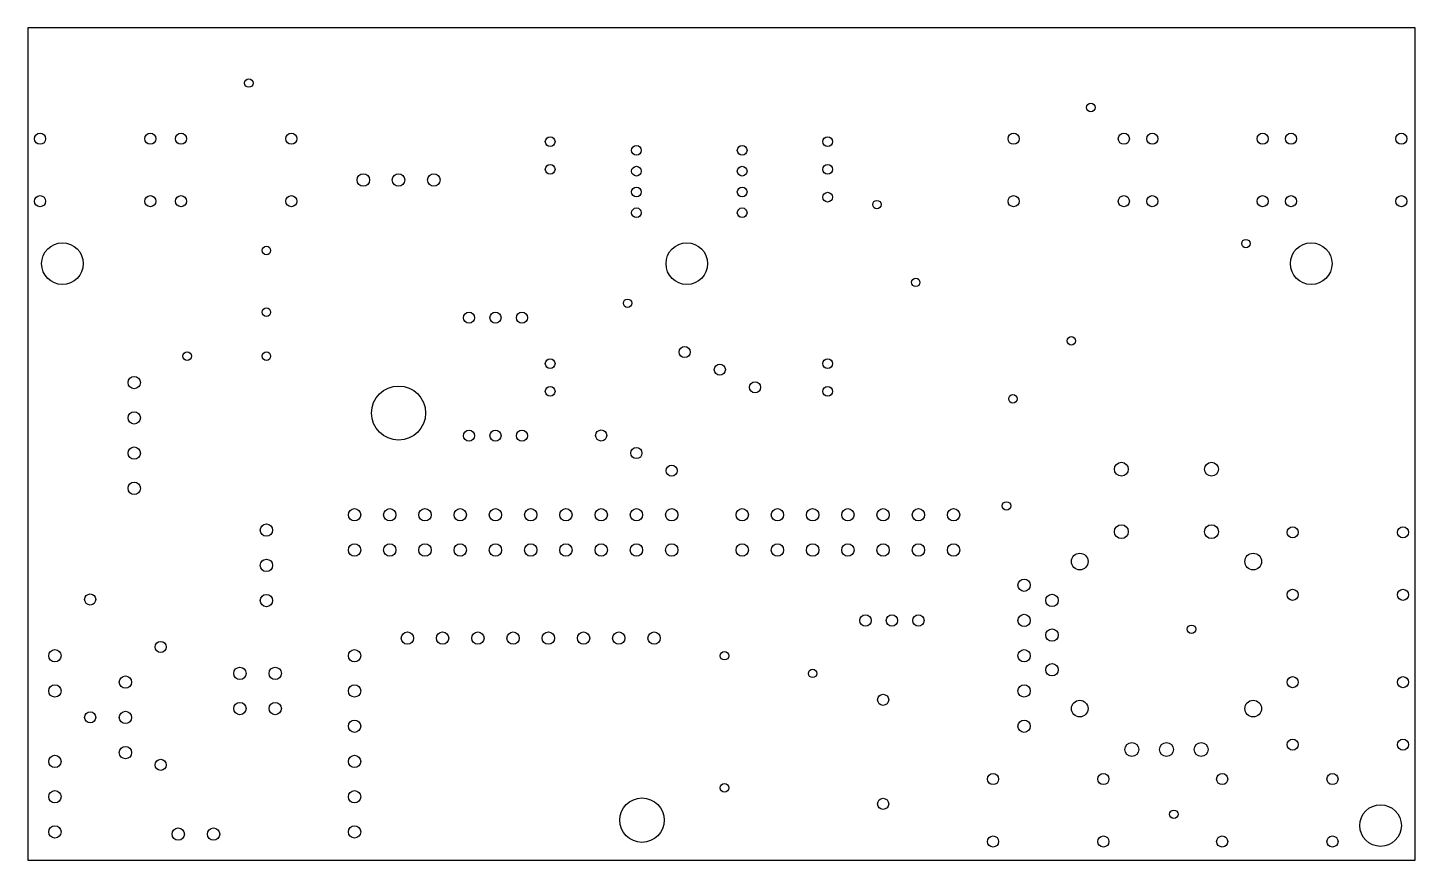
# Model space of a CAD drawing. Extents: x 440 to 540, y 445 to 505.
import ezdxf

# ---------------------------------------------------------------- set-up
doc = ezdxf.new("R2010")
doc.units = 0
doc.layers.get('0').update_dxf_attribs({"linetype": 'CONTINUOUS'})
doc.layers.add('_BOARD', color=254, linetype='CONTINUOUS')
doc.layers.add('_DRILL', color=251, linetype='CONTINUOUS')

# ---------------------------------------------------------------- blocks, each defined once
blk = doc.blocks.new('_HOLE')
blk.add_circle((0, 0), 0.5)

msp = doc.modelspace()

# ---------------------------------------------------------------- linework, layer by layer
at = {"layer": '_BOARD', "color": 3}
msp.add_lwpolyline([(440, 445), (540, 445), (540, 445), (540, 505), (540, 505), (440, 505), (440, 505), (440, 445), (440, 445)], close=True, dxfattribs=at)

# ---------------------------------------------------------------- block references
at = {"layer": '_DRILL'}
for p, xscale, yscale in [((455.93, 501.015), 0.61, 0.61), ((516.617, 499.252), 0.61, 0.61), ((440.89, 497), 0.8, 0.8), ((448.84, 497), 0.8, 0.8), ((451.05, 497), 0.8, 0.8), ((459, 497), 0.8, 0.8), ((477.65, 496.79), 0.7, 0.7), ((497.65, 496.79), 0.7, 0.7), ((511.05, 497), 0.8, 0.8), ((519, 497), 0.8, 0.8), ((521.05, 497), 0.8, 0.8), ((529, 497), 0.8, 0.8), ((531.05, 497), 0.8, 0.8), ((539, 497), 0.8, 0.8), ((483.87, 496.165), 0.7, 0.7), ((491.49, 496.165), 0.7, 0.7), ((477.65, 494.79), 0.7, 0.7), ((483.87, 494.665), 0.7, 0.7), ((491.49, 494.665), 0.7, 0.7), ((497.65, 494.79), 0.7, 0.7), ((464.185, 494.03), 0.9, 0.9), ((466.725, 494.03), 0.9, 0.9), ((469.265, 494.03), 0.9, 0.9), ((483.87, 493.165), 0.7, 0.7), ((491.49, 493.165), 0.7, 0.7), ((497.65, 492.79), 0.7, 0.7), ((440.89, 492.5), 0.8, 0.8), ((448.84, 492.5), 0.8, 0.8), ((451.05, 492.5), 0.8, 0.8), ((459, 492.5), 0.8, 0.8), ((483.87, 491.665), 0.7, 0.7), ((491.49, 491.665), 0.7, 0.7), ((501.205, 492.256), 0.61, 0.61), ((511.05, 492.5), 0.8, 0.8), ((519, 492.5), 0.8, 0.8), ((521.05, 492.5), 0.8, 0.8), ((529, 492.5), 0.8, 0.8), ((531.05, 492.5), 0.8, 0.8), ((539, 492.5), 0.8, 0.8), ((442.5, 488), 3, 3), ((457.2, 488.95), 0.61, 0.61), ((487.5, 488), 3, 3), ((527.8, 489.443), 0.61, 0.61), ((532.5, 488), 3, 3), ((504, 486.651), 0.61, 0.61), ((483.235, 485.14), 0.61, 0.61), ((457.2, 484.505), 0.61, 0.61), ((471.805, 484.1), 0.8, 0.8), ((473.71, 484.1), 0.8, 0.8), ((475.615, 484.1), 0.8, 0.8), ((487.34, 481.625), 0.8, 0.8), ((515.213, 482.437), 0.61, 0.61), ((451.485, 481.33), 0.61, 0.61), ((457.2, 481.33), 0.61, 0.61), ((477.65, 480.79), 0.7, 0.7), ((497.65, 480.79), 0.7, 0.7), ((489.88, 480.355), 0.8, 0.8), ((447.675, 479.425), 0.889, 0.889), ((466.725, 477.23), 3.9, 3.9), ((477.65, 478.79), 0.7, 0.7), ((492.42, 479.085), 0.8, 0.8), ((497.65, 478.79), 0.7, 0.7), ((511.007, 478.255), 0.61, 0.61), ((447.675, 476.885), 0.889, 0.889), ((471.805, 475.6), 0.8, 0.8), ((473.71, 475.6), 0.8, 0.8), ((475.615, 475.6), 0.8, 0.8), ((481.33, 475.615), 0.8, 0.8), ((447.675, 474.345), 0.889, 0.889), ((483.87, 474.345), 0.8, 0.8), ((486.41, 473.075), 0.8, 0.8), ((447.675, 471.805), 0.889, 0.889), ((463.55, 469.9), 0.889, 0.889), ((466.09, 469.9), 0.889, 0.889), ((468.63, 469.9), 0.889, 0.889), ((471.17, 469.9), 0.889, 0.889), ((473.71, 469.9), 0.889, 0.889), ((476.25, 469.9), 0.889, 0.889), ((478.79, 469.9), 0.889, 0.889), ((481.33, 469.9), 0.889, 0.889), ((483.87, 469.9), 0.889, 0.889), ((486.41, 469.9), 0.889, 0.889), ((491.49, 469.9), 0.889, 0.889), ((494.03, 469.9), 0.889, 0.889), ((496.57, 469.9), 0.889, 0.889), ((499.11, 469.9), 0.889, 0.889), ((501.65, 469.9), 0.889, 0.889), ((504.19, 469.9), 0.889, 0.889), ((506.73, 469.9), 0.889, 0.889), ((510.54, 470.535), 0.61, 0.61), ((457.2, 468.794), 0.889, 0.889), ((531.165, 468.63), 0.8, 0.8), ((539.115, 468.63), 0.8, 0.8), ((463.55, 467.36), 0.889, 0.889), ((466.09, 467.36), 0.889, 0.889), ((468.63, 467.36), 0.889, 0.889), ((471.17, 467.36), 0.889, 0.889), ((473.71, 467.36), 0.889, 0.889), ((476.25, 467.36), 0.889, 0.889), ((478.79, 467.36), 0.889, 0.889), ((481.33, 467.36), 0.889, 0.889), ((483.87, 467.36), 0.889, 0.889), ((486.41, 467.36), 0.889, 0.889), ((491.49, 467.36), 0.889, 0.889), ((494.03, 467.36), 0.889, 0.889), ((496.57, 467.36), 0.889, 0.889), ((499.11, 467.36), 0.889, 0.889), ((501.65, 467.36), 0.889, 0.889), ((504.19, 467.36), 0.889, 0.889), ((506.73, 467.36), 0.889, 0.889), ((515.82, 466.53), 1.2, 1.2), ((528.32, 466.53), 1.2, 1.2), ((457.2, 466.254), 0.889, 0.889), ((511.81, 464.82), 0.889, 0.889), ((444.5, 463.795), 0.8, 0.8), ((457.2, 463.714), 0.889, 0.889), ((513.82, 463.73), 0.889, 0.889), ((531.165, 464.13), 0.8, 0.8), ((539.115, 464.13), 0.8, 0.8), ((500.38, 462.28), 0.813, 0.813), ((502.285, 462.28), 0.813, 0.813), ((504.19, 462.28), 0.813, 0.813), ((511.81, 462.28), 0.889, 0.889), ((467.36, 461.01), 0.889, 0.889), ((469.9, 461.01), 0.889, 0.889), ((472.44, 461.01), 0.889, 0.889), ((474.98, 461.01), 0.889, 0.889), ((477.52, 461.01), 0.889, 0.889), ((480.06, 461.01), 0.889, 0.889), ((482.6, 461.01), 0.889, 0.889), ((485.14, 461.01), 0.889, 0.889), ((513.82, 461.23), 0.889, 0.889), ((523.875, 461.645), 0.61, 0.61), ((441.96, 459.74), 0.889, 0.889), ((449.58, 460.375), 0.8, 0.8), ((463.55, 459.74), 0.889, 0.889), ((490.22, 459.74), 0.61, 0.61), ((511.81, 459.74), 0.889, 0.889), ((513.82, 458.73), 0.889, 0.889), ((447.04, 457.835), 0.889, 0.889), ((455.295, 458.47), 0.889, 0.889), ((457.835, 458.47), 0.889, 0.889), ((496.57, 458.47), 0.61, 0.61), ((531.165, 457.835), 0.8, 0.8), ((539.115, 457.835), 0.8, 0.8), ((441.96, 457.2), 0.889, 0.889), ((463.55, 457.2), 0.889, 0.889), ((511.81, 457.2), 0.889, 0.889), ((455.295, 455.93), 0.889, 0.889), ((457.835, 455.93), 0.889, 0.889), ((501.65, 456.565), 0.8, 0.8), ((515.82, 455.93), 1.2, 1.2), ((528.32, 455.93), 1.2, 1.2), ((444.5, 455.295), 0.8, 0.8), ((447.04, 455.295), 0.889, 0.889), ((463.55, 454.66), 0.889, 0.889), ((511.81, 454.66), 0.889, 0.889), ((447.04, 452.755), 0.889, 0.889), ((531.165, 453.335), 0.8, 0.8), ((539.115, 453.335), 0.8, 0.8), ((441.96, 452.12), 0.889, 0.889), ((449.58, 451.875), 0.8, 0.8), ((463.55, 452.12), 0.889, 0.889), ((509.575, 450.85), 0.8, 0.8), ((517.525, 450.85), 0.8, 0.8), ((526.085, 450.85), 0.8, 0.8), ((534.035, 450.85), 0.8, 0.8), ((441.96, 449.58), 0.889, 0.889), ((463.55, 449.58), 0.889, 0.889), ((490.22, 450.215), 0.61, 0.61), ((484.27, 447.89), 3.2, 3.2), ((501.65, 449.065), 0.8, 0.8), ((537.5, 447.5), 3, 3), ((522.605, 448.31), 0.61, 0.61), ((441.96, 447.04), 0.889, 0.889), ((450.85, 446.886), 0.889, 0.889), ((453.39, 446.886), 0.889, 0.889), ((463.55, 447.04), 0.889, 0.889), ((509.575, 446.35), 0.8, 0.8), ((517.525, 446.35), 0.8, 0.8), ((526.085, 446.35), 0.8, 0.8), ((534.035, 446.35), 0.8, 0.8)]:
    msp.add_blockref('_HOLE', p, dxfattribs=dict(at, xscale=xscale, yscale=yscale))
for p in [(518.82, 473.18), (525.32, 473.18), (518.82, 468.68), (525.32, 468.68), (519.57, 452.98), (522.07, 452.98), (524.57, 452.98)]:
    msp.add_blockref('_HOLE', p, dxfattribs=at)

doc.saveas('drawing.dxf')
